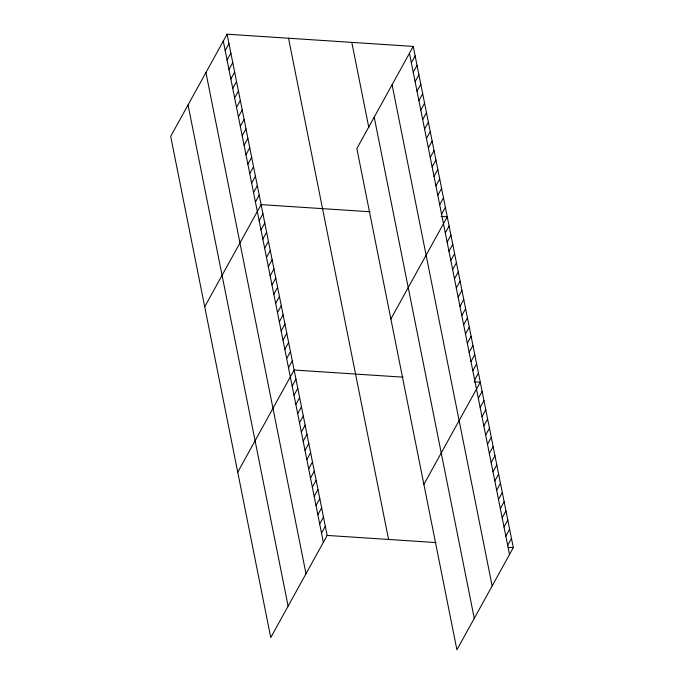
<?xml version="1.0" encoding="UTF-8"?>
<svg xmlns="http://www.w3.org/2000/svg" width="684" height="684" viewBox="0 0 684 684"><rect width="100%" height="100%" fill="white"/><g stroke="black" fill="none" stroke-linecap="round" stroke-linejoin="round"><path stroke-width="1.03" d="M227.097 34.2L170.692 136.364L270.753 637.591L327.149 535.427L227.097 34.2L413.247 46.409L513.308 547.636L456.903 649.8L356.851 148.573L413.247 46.409M225.181 50.548L228.986 43.665M227.071 60.021L230.876 53.138M228.96 69.486L232.765 62.603M230.85 78.951L234.655 72.068M232.748 88.424L236.544 81.541M234.638 97.889L238.434 91.006M236.527 107.354L240.323 100.471M238.417 116.827L242.213 109.944M240.306 126.292L244.102 119.409M242.196 135.757L245.992 128.874M244.085 145.23L247.882 138.348M245.975 154.695L249.771 147.812M247.864 164.16L251.661 157.277M249.754 173.625L253.55 166.751M251.644 183.098L255.44 176.215M253.533 192.563L257.329 185.68M255.423 202.028L259.219 195.145M204.713 306.783L261.108 204.619L370.01 211.758M259.151 220.693L262.947 213.81M260.98 229.875L264.785 222.993M262.818 239.067L266.615 232.184M264.648 248.258L268.453 241.375M266.486 257.449L270.283 250.566M268.316 266.632L272.121 259.749M270.154 275.823L273.951 268.94M271.984 285.014L275.789 278.132M273.822 294.206L277.618 287.323M275.661 303.388L279.457 296.505M411.341 62.757L415.137 55.874M277.49 312.579L281.286 305.697M413.23 72.23L417.026 65.348M279.328 321.771L283.125 314.888M415.12 81.695L418.916 74.812M281.158 330.962L284.963 324.079M417.009 91.16L420.805 84.277M282.996 340.145L286.793 333.262M418.899 100.625L422.695 93.751M284.826 349.336L288.631 342.453M420.788 110.098L424.584 103.216M286.664 358.527L290.461 351.644M422.678 119.563L426.483 112.68M288.494 367.718L292.299 360.836M424.567 129.028L428.372 122.145M237.733 472.191L294.129 370.018L403.03 377.166M426.457 138.501L430.262 131.619M292.162 386.092L295.967 379.21M428.346 147.966L432.151 141.084M294 395.284L297.796 388.401M430.236 157.431L434.041 150.548M295.839 404.475L299.635 397.592M432.126 166.905L435.93 160.022M297.668 413.658L301.464 406.775M434.015 176.369L437.82 169.487M299.507 422.849L303.303 415.966M435.905 185.834L439.709 178.952M301.336 432.04L305.141 425.157M437.803 195.308L441.599 188.425M303.174 441.231L306.971 434.349M439.692 204.773L443.489 197.89M305.004 450.414L308.809 443.531M441.582 214.237L445.378 207.355M306.842 459.605L310.639 452.722M390.872 318.992L447.268 216.828L441.129 216.426M308.672 468.796L312.477 461.914M445.301 232.893L449.106 226.011M310.51 477.988L314.307 471.105M447.139 242.085L450.936 235.202M312.34 487.17L316.145 480.288M448.969 251.276L452.774 244.393M314.178 496.362L317.974 489.479M450.807 260.467L454.604 253.584M316.017 505.553L319.813 498.67M452.637 269.65L456.442 262.767M317.846 514.744L321.642 507.861M454.475 278.841L458.271 271.958M319.684 523.927L323.481 517.044M456.305 288.032L460.11 281.15M321.514 533.118L325.319 526.235M458.143 297.224L461.939 290.341M459.981 306.406L463.778 299.524M461.811 315.598L465.607 308.715M463.649 324.789L467.446 317.906M465.479 333.98L469.284 327.097M467.317 343.163L471.114 336.28M469.147 352.354L472.952 345.471M470.985 361.545L474.781 354.663M472.815 370.737L476.62 363.854M474.653 379.919L478.449 373.036M423.892 484.392L480.288 382.228L474.14 381.826M478.321 398.302L482.117 391.419M480.159 407.493L483.956 400.61M481.989 416.676L485.785 409.801M483.827 425.867L487.624 418.984M485.657 435.058L489.462 428.175M487.495 444.249L491.292 437.367M489.325 453.432L493.13 446.558M491.163 462.623L494.959 455.741M492.993 471.815L496.798 464.932M494.831 481.006L498.627 474.123M496.661 490.197L500.466 483.314M498.499 499.38L502.295 492.497M500.337 508.571L504.134 501.688M502.167 517.762L505.963 510.88M504.005 526.954L507.802 520.071M505.835 536.136L509.64 529.254M507.673 545.328L511.47 538.445M327.149 535.427L436.05 542.566M508.186 547.303L513.308 547.636M409.451 53.292L509.503 554.519M392.094 84.73L492.147 585.957M374.208 117.135L474.26 618.353M351.815 42.382L368.83 127.592M288.528 38.227L388.58 539.454M223.292 41.083L323.352 542.309M205.935 72.53L305.996 573.748M188.049 104.926L288.109 606.152"/></g></svg>
